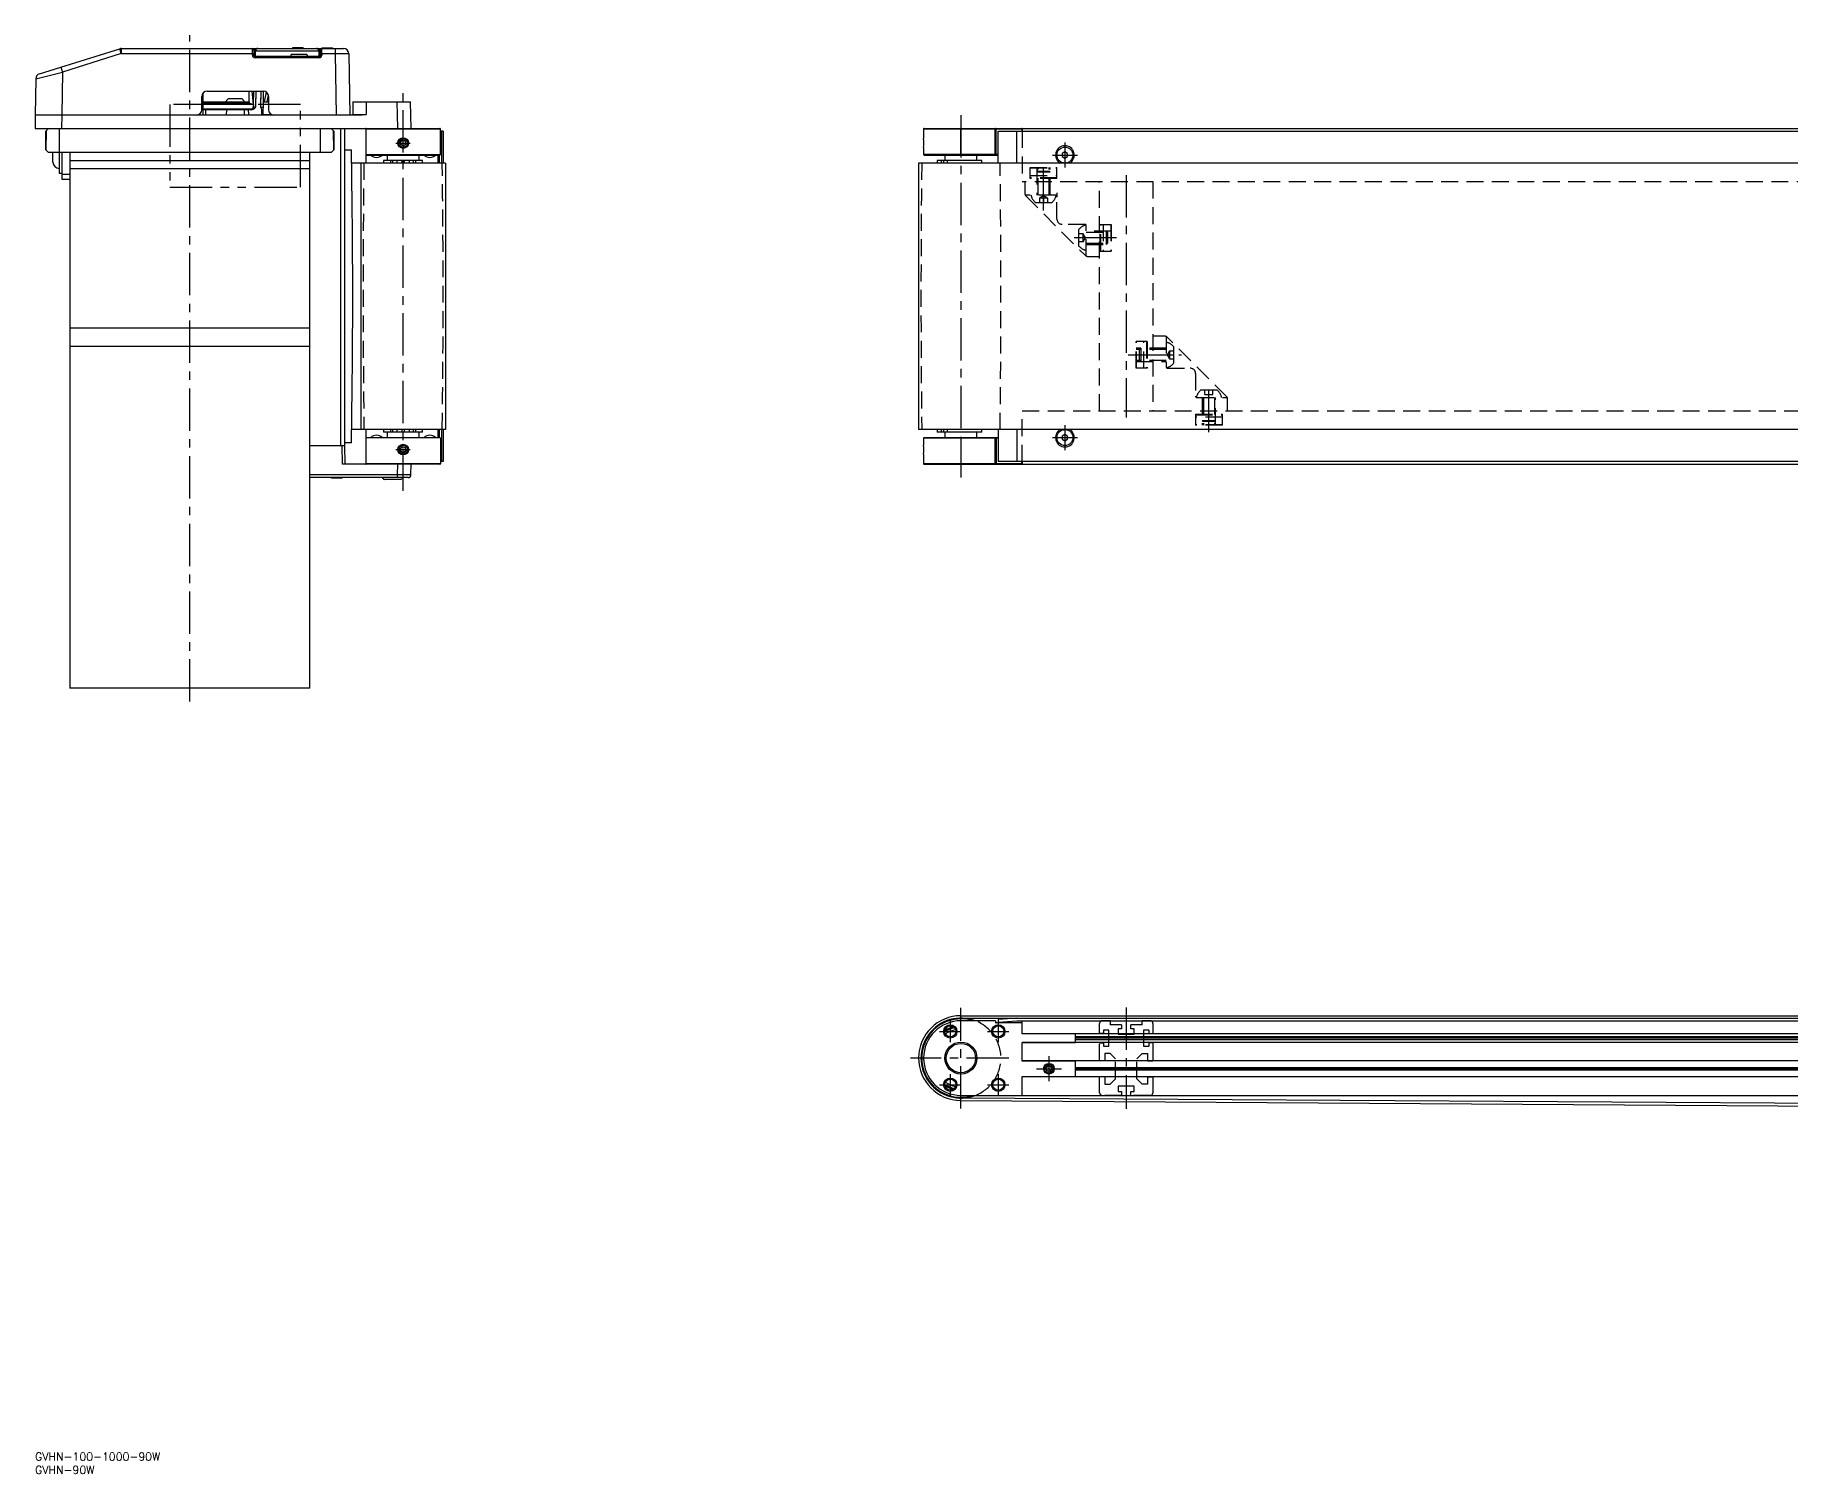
# Model space of a CAD drawing. Extents: x 0 to 1797, y -8 to 948.
# Drawn here: x 0 to 658, y -8 to 532 of the extents above; entities that cross this region are included whole.
import ezdxf

# ---------------------------------------------------------------- set-up
doc = ezdxf.new("R2010")
doc.units = 0
doc.header["$LTSCALE"] = 0.5
for name, pattern in [('CENTER', [50.8, 31.75, -6.35, 6.35, -6.35]), ('DASHED', [19.05, 12.7, -6.35]), ('PHANTOM', [63.5, 31.75, -6.35, 6.35, -6.35, 6.35, -6.35])]:
    doc.linetypes.add(name, pattern=pattern)
for name, color, linetype in [('MSM_CENTER', 1, 'CENTER'), ('MSM_CONTINUOUS', 7, 'CONTINUOUS'), ('MSM_DASHED', 4, 'DASHED'), ('MSM_IMAGINARY', 6, 'PHANTOM'), ('MSM_NARROW', 5, 'CONTINUOUS'), ('MSM_PART_NUMBER', 7, 'CONTINUOUS')]:
    doc.layers.add(name, color=color, linetype=linetype)
doc.styles.get("Standard").update_dxf_attribs({"font": 'txt.shx', "height": 3, "bigfont": 'bigfont.shx'})

# ---------------------------------------------------------------- blocks, each defined once
blk = doc.blocks.new('*U2')
at = {"layer": 'MSM_PART_NUMBER'}
blk.add_text('GVHN-100-1000-90W', height=3, dxfattribs=at).set_placement((0, -3))
blk = doc.blocks.new('*U3')
at = {"layer": 'MSM_PART_NUMBER'}
blk.add_text('GVHN-90W', height=3, dxfattribs=at).set_placement((0, -8))

msp = doc.modelspace()

# ---------------------------------------------------------------- linework, layer by layer
at = {"layer": 'MSM_CENTER'}
for p, q in [((58, 281.77), (58, 531.77)), ((138, 360.77), (138, 511.77)), ((347.19, 501.77), (347.19, 365.77)), ((135.3, 491.27), (140.7, 491.27)), ((386.19, 491.47), (386.19, 482.07)), ((378.19, 466.02), (378.19, 483.07)), ((381.49, 486.77), (390.89, 486.77)), ((409.19, 479.27), (409.19, 388.27)), ((405.49, 455.77), (388.44, 455.77)), ((409.87, 411.77), (429.94, 411.77)), ((440.19, 382.77), (440.19, 401.52)), ((386.19, 385.47), (386.19, 376.07)), ((135.3, 376.27), (140.7, 376.27)), ((381.49, 380.77), (390.89, 380.77)), ((347.19, 129.1), (347.19, 166.9)), ((409.19, 167), (409.19, 129)), ((343.19, 162), (343.19, 154)), ((361.19, 162), (361.19, 154)), ((339.19, 158), (347.19, 158)), ((357.19, 158), (365.19, 158)), ((365.19, 148), (328.29, 148)), ((380.19, 148.7), (380.19, 139.3)), ((343.19, 142), (343.19, 134)), ((361.19, 142), (361.19, 134)), ((375.49, 144), (384.89, 144)), ((339.19, 138), (347.19, 138)), ((357.19, 138), (365.19, 138))]:
    msp.add_line(p, q, dxfattribs=at)
at = {"layer": 'MSM_CONTINUOUS'}
for p, q in [((32.31, 526.77), (115.6, 526.77)), ((32.31, 526.77), (32.31, 524.81)), ((81.48, 524.81), (81.46, 526.77)), ((82.46, 526.28), (82.46, 526.77)), ((100.5, 526.97), (96.5, 526.97)), ((96.5, 526.97), (96.5, 526.77)), ((100.5, 526.97), (100.5, 526.77)), ((106.54, 526.77), (106.55, 526.28)), ((107.5, 526.97), (111.5, 526.97)), ((107.5, 526.97), (107.5, 526.77)), ((107.52, 524.81), (107.54, 526.77)), ((111.5, 526.97), (111.5, 526.77)), ((112.6, 524.81), (112.6, 526.77)), ((9.68, 519.8), (31.71, 526.68)), ((32.31, 524.81), (10.28, 517.92)), ((32.31, 524.81), (81.98, 524.81)), ((81.49, 524.26), (81.48, 524.81)), ((81.49, 524.26), (81.99, 524.26)), ((81.96, 526.28), (82.67, 526.28)), ((81.96, 526.28), (81.98, 524.81)), ((81.99, 524.26), (81.98, 524.81)), ((82.49, 524.26), (82.46, 526.28)), ((82.49, 523.77), (82.49, 524.26)), ((82.51, 524.26), (82.49, 524.26)), ((106.51, 523.77), (82.49, 523.77)), ((106.51, 523.28), (82.49, 523.28)), ((82.54, 525.79), (82.5, 523.77)), ((106.46, 525.79), (82.54, 525.79)), ((95.99, 524.26), (96, 524.37)), ((96.2, 524.57), (101.8, 524.57)), ((102.01, 524.26), (102, 524.37)), ((106.33, 526.28), (106.54, 526.28)), ((106.5, 523.77), (106.46, 525.79)), ((106.51, 524.26), (106.49, 524.26)), ((106.54, 526.28), (106.51, 524.26)), ((106.51, 524.26), (106.51, 523.28)), ((106.55, 526.28), (107.04, 526.28)), ((107.02, 524.81), (107.01, 524.26)), ((107.01, 524.26), (107.51, 524.26)), ((107.04, 526.28), (107.02, 524.81)), ((107.02, 524.81), (117.6, 524.81)), ((107.52, 524.81), (107.51, 524.26)), ((113, 501.77), (112.6, 524.81)), ((117.6, 524.81), (118, 501.77)), ((0.24, 515.41), (0, 501.77)), ((0.24, 515.41), (10.28, 517.92)), ((1.64, 517.28), (9.68, 519.8)), ((9.68, 519.8), (10.28, 517.92)), ((10.28, 517.92), (10, 501.77)), ((62.5, 503.77), (62.5, 508.77)), ((63, 501.77), (63, 510.09)), ((64.5, 510.77), (85.5, 510.77)), ((80.28, 506.77), (80.28, 510.77)), ((81.31, 510.77), (81.71, 505.76)), ((81.31, 510.77), (81.71, 505.77)), ((81.9, 505.71), (81.96, 510.77)), ((82.74, 510.77), (82.69, 504.75)), ((82.74, 510.77), (82.69, 505.77)), ((84.65, 504.75), (84.71, 510.77)), ((84.66, 505.77), (84.71, 510.77)), ((85.53, 510.76), (85.49, 506.14)), ((86.06, 506.77), (86.74, 510.34)), ((87.07, 506.77), (87.44, 508.71)), ((87.43, 509.3), (87.47, 506.77)), ((87.5, 508.77), (87.5, 503.77)), ((122.67, 501.77), (0, 501.77)), ((0, 501.77), (0, 496.77)), ((10, 496.77), (10.09, 501.77)), ((79.8, 506.27), (63, 506.27)), ((82, 505.68), (63, 505.68)), ((63, 504.14), (81.59, 504.14)), ((79.92, 503.77), (63, 503.77)), ((63.11, 506.77), (80.28, 506.77)), ((63.11, 506.27), (63.11, 506.77)), ((63.33, 506.77), (63.33, 506.27)), ((64, 501.77), (64, 503.77)), ((64.22, 506.77), (64.22, 506.27)), ((64.88, 506.77), (64.88, 506.27)), ((65.52, 506.27), (65.52, 506.77)), ((65.88, 506.27), (65.88, 506.77)), ((65.93, 506.77), (65.93, 506.27)), ((66.08, 506.77), (66.08, 506.27)), ((67.3, 506.27), (67.3, 506.77)), ((67.51, 506.77), (67.51, 506.27)), ((68.61, 506.77), (68.61, 506.27)), ((69.31, 506.27), (69.31, 506.77)), ((69.89, 506.77), (69.89, 506.27)), ((70.14, 506.27), (70.14, 506.77)), ((71.01, 506.27), (71.01, 506.77)), ((71.22, 506.77), (71.22, 506.27)), ((71.82, 501.77), (71.84, 503.77)), ((72.47, 506.77), (72.47, 506.27)), ((77.85, 506.77), (77.85, 506.27)), ((78.4, 504.14), (78.38, 501.77)), ((78.46, 506.77), (78.46, 506.27)), ((78.69, 506.77), (78.69, 506.27)), ((78.72, 506.27), (78.72, 506.77)), ((79.11, 506.77), (79.11, 506.27)), ((79.62, 506.77), (79.62, 506.27)), ((79.7, 506.77), (79.7, 506.27)), ((79.7, 506.27), (79.7, 506.77)), ((79.7, 506.51), (79.73, 506.27)), ((79.7, 506.51), (79.73, 506.27)), ((82, 505.68), (79.8, 506.27)), ((81.67, 505.77), (79.8, 506.27)), ((79.92, 504.14), (79.96, 501.77)), ((80.23, 506.15), (80.17, 506.77)), ((80.23, 506.15), (80.17, 506.77)), ((80.26, 506.77), (80.31, 506.13)), ((80.26, 506.77), (80.31, 506.13)), ((81.03, 503.77), (80.9, 503.77)), ((81.59, 504.14), (82, 505.68)), ((81.75, 504.74), (81.79, 504.75)), ((81.78, 504.88), (81.79, 504.75)), ((82.69, 504.75), (81.79, 504.75)), ((81.89, 504.75), (81.9, 505.3)), ((85.08, 503.77), (84.65, 504.75)), ((84.65, 504.75), (85.46, 504.75)), ((85.04, 501.77), (85.08, 503.77)), ((85.45, 503.77), (85.08, 503.77)), ((85.5, 506.57), (85.42, 501.97)), ((85.42, 501.97), (88.64, 501.97)), ((85.5, 506.57), (85.48, 505.77)), ((87.5, 506.57), (85.5, 506.57)), ((85.7, 506.77), (87.5, 506.77)), ((118.89, 501.77), (119.09, 501.97)), ((119.17, 506.77), (119.09, 501.97)), ((119.09, 501.97), (124.09, 501.97)), ((119.17, 506.77), (140.83, 506.77)), ((124.09, 501.97), (122.67, 501.77)), ((124.17, 506.77), (124.09, 501.97)), ((136, 496.77), (135.83, 506.77)), ((141, 496.77), (140.83, 506.77)), ((0, 496.77), (124.41, 496.77)), ((4, 495.77), (4.14, 495.91)), ((4, 488.77), (4, 495.77)), ((4.14, 495.91), (4.02, 488.75)), ((4.14, 495.91), (5, 496.77)), ((9, 496.77), (9, 480.03)), ((107, 487.77), (107, 496.77)), ((111, 496.77), (111.86, 495.91)), ((111.98, 488.75), (111.86, 495.91)), ((111.86, 495.91), (112, 495.77)), ((112, 495.77), (112, 488.77)), ((114.6, 377.77), (114.6, 496.77)), ((116.1, 377.77), (116.1, 496.77)), ((124, 496.57), (152, 496.57)), ((124, 496.57), (124, 483.77)), ((124.2, 496.77), (151.8, 496.77)), ((131.2, 496.74), (131.2, 496.77)), ((152, 486.97), (152, 496.57)), ((153, 495.77), (152, 495.77)), ((152.51, 483.77), (152.51, 495.77)), ((153, 495.77), (153, 483.77)), ((153, 495.77), (153, 483.77)), ((333.19, 496.57), (333.19, 492.95)), ((333.19, 496.57), (370.19, 496.57)), ((333.39, 496.77), (1360.99, 496.77)), ((347.19, 486.77), (347.19, 496.77)), ((359.99, 486.77), (359.99, 496.77)), ((360.19, 486.97), (360.19, 496.57)), ((360.39, 486.77), (360.39, 496.77)), ((361.13, 495.77), (1333.24, 495.77)), ((361.13, 483.77), (361.13, 495.77)), ((368.15, 483.77), (368.15, 495.77)), ((369.99, 496.77), (369.99, 495.77)), ((370.19, 496.77), (370.19, 495.77)), ((4.02, 488.75), (4, 488.77)), ((5, 487.77), (4.02, 488.75)), ((111, 487.77), (5, 487.77)), ((6.7, 484.08), (6.7, 487.77)), ((10, 487.77), (10, 477.77)), ((13, 487.77), (13, 286.77)), ((103, 286.77), (103, 487.77)), ((111, 487.77), (111.98, 488.75)), ((112, 488.77), (111.98, 488.75)), ((116.1, 488.77), (118.6, 488.77)), ((136.92, 491.69), (137.82, 492.41)), ((137.1, 490.55), (136.92, 491.69)), ((138.18, 490.13), (137.1, 490.55)), ((137.82, 492.41), (138.9, 491.99)), ((139.08, 490.85), (138.18, 490.13)), ((138.9, 491.99), (139.08, 490.85)), ((333.19, 489.57), (333.19, 486.97)), ((333.29, 491.27), (333.29, 491.37)), ((333.29, 490.9), (333.29, 491.27)), ((386.19, 487.93), (385.19, 487.35)), ((385.19, 487.35), (385.19, 486.19)), ((387.19, 487.35), (386.19, 487.93)), ((387.19, 486.19), (387.19, 487.35)), ((13, 484.77), (103, 484.77)), ((13, 481.77), (103, 481.77)), ((153.9, 483.77), (118.69, 483.77)), ((122.1, 483.77), (122.1, 383.77)), ((124, 486.97), (152, 486.97)), ((124.2, 483.77), (124.2, 486.77)), ((124.2, 486.77), (151.8, 486.77)), ((130.67, 484.77), (130.67, 483.77)), ((145.32, 484.77), (130.67, 484.77)), ((132, 486.77), (132, 484.77)), ((133.41, 483.77), (133.41, 484.77)), ((134.05, 484.77), (134.05, 483.77)), ((135.75, 483.77), (135.75, 484.77)), ((137.55, 484.77), (137.55, 483.77)), ((138.45, 484.77), (138.45, 483.77)), ((140.25, 484.77), (140.25, 483.77)), ((141.95, 483.77), (141.95, 484.77)), ((142.59, 484.77), (142.59, 483.77)), ((144, 484.77), (144, 486.77)), ((145.32, 483.77), (145.32, 484.77)), ((151, 486.77), (151, 483.77)), ((151.2, 486.97), (151.2, 483.77)), ((151.4, 486.77), (151.4, 483.77)), ((151.51, 486.77), (151.51, 483.77)), ((153.9, 483.77), (153.9, 383.77)), ((1363.09, 483.77), (331.29, 483.77)), ((331.29, 483.77), (331.29, 383.77)), ((361.13, 486.97), (333.19, 486.97)), ((333.39, 486.77), (361.13, 486.77)), ((338.24, 484.77), (338.24, 483.77)), ((355.04, 484.77), (338.24, 484.77)), ((339.94, 483.77), (339.94, 484.77)), ((340.67, 484.77), (340.67, 483.77)), ((341.19, 486.77), (341.19, 484.77)), ((342, 484.77), (342, 483.77)), ((353.19, 484.77), (353.19, 486.77)), ((355.04, 483.77), (355.04, 484.77)), ((385.19, 486.19), (386.19, 485.62)), ((386.19, 485.62), (387.19, 486.19)), ((9, 480.03), (10, 480.03)), ((10, 479.6), (13, 479.6)), ((10, 477.77), (13, 477.77)), ((103, 421.77), (13, 421.77)), ((103, 414.97), (13, 414.97)), ((153.9, 383.77), (118.69, 383.77)), ((124, 383.77), (124, 380.57)), ((124.2, 380.77), (124.2, 383.77)), ((130.67, 383.77), (130.67, 382.77)), ((145.32, 382.77), (130.67, 382.77)), ((132, 382.77), (132, 380.77)), ((133.41, 382.77), (133.41, 383.77)), ((134.05, 383.77), (134.05, 382.77)), ((135.75, 382.77), (135.75, 383.77)), ((137.55, 383.77), (137.55, 382.77)), ((138.45, 383.77), (138.45, 382.77)), ((140.25, 383.77), (140.25, 382.77)), ((141.95, 382.77), (141.95, 383.77)), ((142.59, 383.77), (142.59, 382.77)), ((144, 380.77), (144, 382.77)), ((145.32, 382.77), (145.32, 383.77)), ((151, 383.77), (151, 380.77)), ((151.2, 380.77), (151.2, 383.77)), ((151.4, 383.77), (151.4, 380.77)), ((151.51, 383.77), (151.51, 380.77)), ((152.51, 371.77), (152.51, 383.77)), ((153, 383.77), (153, 371.77)), ((153, 383.77), (153, 371.77)), ((1363.09, 383.77), (331.29, 383.77)), ((338.24, 383.77), (338.24, 382.77)), ((355.04, 382.77), (338.24, 382.77)), ((339.94, 382.77), (339.94, 383.77)), ((340.67, 383.77), (340.67, 382.77)), ((341.19, 382.77), (341.19, 380.77)), ((342, 383.77), (342, 382.77)), ((353.19, 380.77), (353.19, 382.77)), ((355.04, 382.77), (355.04, 383.77)), ((361.13, 383.77), (361.13, 371.77)), ((368.15, 383.77), (368.15, 371.77)), ((386.19, 381.93), (385.19, 381.35)), ((387.19, 381.35), (386.19, 381.93)), ((103, 377.77), (116.1, 377.77)), ((115.22, 370.77), (115.1, 377.77)), ((118.6, 378.77), (116.1, 378.77)), ((116.22, 370.77), (116.1, 377.77)), ((124, 380.57), (124, 370.97)), ((124.2, 380.77), (151.51, 380.77)), ((136.92, 376.69), (137.82, 377.41)), ((137.1, 375.55), (136.92, 376.69)), ((138.18, 375.13), (137.1, 375.55)), ((137.82, 377.41), (138.9, 376.99)), ((139.08, 375.85), (138.18, 375.13)), ((138.9, 376.99), (139.08, 375.85)), ((151.51, 380.77), (151.8, 380.77)), ((152, 380.57), (152, 370.97)), ((333.19, 380.57), (333.19, 377.95)), ((361.13, 380.57), (333.19, 380.57)), ((333.29, 375.9), (333.29, 376.27)), ((333.39, 380.77), (361.13, 380.77)), ((347.19, 380.77), (347.19, 370.77)), ((359.99, 370.77), (359.99, 380.77)), ((360.19, 370.97), (360.19, 380.57)), ((360.39, 380.77), (360.39, 370.77)), ((385.19, 381.35), (385.19, 380.19)), ((385.19, 380.19), (386.19, 379.62)), ((386.19, 379.62), (387.19, 380.19)), ((387.19, 380.19), (387.19, 381.35)), ((151.8, 370.77), (115.22, 370.77)), ((152, 370.97), (124, 370.97)), ((135.93, 366.75), (136, 370.77)), ((140.93, 366.75), (141, 370.77)), ((153, 371.77), (152, 371.77)), ((333.19, 374.57), (333.19, 370.97)), ((370.19, 370.97), (333.19, 370.97)), ((333.39, 370.77), (1360.99, 370.77)), ((1333.24, 371.77), (361.13, 371.77)), ((369.99, 370.77), (369.99, 371.77)), ((370.19, 371.77), (370.19, 370.77)), ((140.93, 366.75), (103, 366.75)), ((139.93, 365.77), (103, 365.77)), ((111.1, 365.57), (111.1, 365.77)), ((115.1, 365.57), (111.1, 365.57)), ((115.1, 365.57), (115.1, 365.77)), ((137.12, 365.02), (130.87, 365.02)), ((135.93, 365.77), (135.93, 366.75)), ((103, 286.77), (13, 286.77)), ((347.19, 163.9), (1347.19, 163.9)), ((347.19, 163), (1347.19, 163)), ((347.19, 162), (347.19, 161.8)), ((359.99, 162), (347.19, 162)), ((360.19, 161.8), (360.19, 161.4)), ((369.99, 161.2), (360.39, 161.2)), ((368.15, 163), (361.13, 162.5)), ((361.13, 162.5), (361.2, 161.5)), ((361.2, 161.5), (368.19, 162)), ((368.19, 162), (1326.19, 162)), ((370.19, 157.1), (370.19, 162)), ((370.19, 157.2), (1324.19, 157.2)), ((390.19, 157.1), (370.19, 157.1)), ((370.19, 153.9), (390.19, 153.9)), ((370.19, 146.9), (370.19, 153.9)), ((1324.19, 153.8), (370.19, 153.8)), ((390.19, 153.9), (390.19, 157.1)), ((1216.81, 156.02), (390.19, 156.02)), ((1216.51, 155.5), (390.19, 155.5)), ((390.19, 154.98), (1216.81, 154.98)), ((809.42, 147), (370.19, 147)), ((390.19, 146.9), (370.19, 146.9)), ((379.07, 144.31), (379.9, 145.12)), ((379.9, 145.12), (381.01, 144.81)), ((390.19, 141), (390.19, 147)), ((370.19, 141.1), (390.19, 141.1)), ((370.19, 134), (370.19, 141.1)), ((809.31, 141), (370.19, 141)), ((379.36, 143.19), (379.07, 144.31)), ((380.48, 142.88), (379.36, 143.19)), ((381.3, 143.69), (380.48, 142.88)), ((381.01, 144.81), (381.3, 143.69)), ((390.19, 144.52), (809.31, 144.52)), ((809.31, 144), (390.19, 144)), ((809.31, 143.48), (390.19, 143.48)), ((809.31, 130.03), (347.09, 133)), ((347.09, 132.1), (809.31, 129.13)), ((347.19, 134), (347.19, 134.2)), ((347.19, 134), (370.19, 134)), ((370.19, 134), (809.31, 134))]:
    msp.add_line(p, q, dxfattribs=at)
for centre, radius in [((138, 491.27), 2), ((138, 491.27), 1), ((386.19, 486.77), 3), ((386.19, 380.77), 3), ((138, 376.27), 2), ((138, 376.27), 1), ((343.19, 158), 2.07), ((361.19, 158), 2.07), ((347.19, 148), 6), ((347.19, 148), 5.5), ((380.19, 144), 2), ((380.19, 144), 1), ((343.19, 138), 2.07), ((361.19, 138), 2.07)]:
    msp.add_circle(centre, radius, dxfattribs=at)
for centre, radius, start, end in [((32.31, 524.77), 2, 90, 107.35402), ((81.46, 526.27), 0.5, 1.00065, 89.99892), ((83.54, 525.77), 1, 90, 179), ((105.46, 525.77), 1, 1, 90), ((107.54, 526.27), 0.5, 90.00086, 178.99935), ((115.6, 524.77), 2, 1.00004, 89.99986), ((-57.53, 497.24), 93.97, 17.05777, 18.25699), ((82.49, 524.28), 1, 181.00035, 269.99966), ((82.24, 531.42), 7.17, 268.00095, 271.99905), ((82.49, 524.27), 0.5, 181.00871, 269.99174), ((95.49, 524.27), 0.5, 270, 359), ((96.2, 524.37), 0.2, 90, 179), ((101.8, 524.37), 0.2, 1, 90), ((102.51, 524.27), 0.5, 181, 270), ((106.76, 531.42), 7.17, 268.00096, 271.99904), ((106.51, 524.27), 0.5, 270.00836, 358.99098), ((106.51, 524.28), 1, 270.00005, 358.99983), ((2.24, 515.37), 2, 107.35351, 179.00035), ((64.5, 508.77), 2, 90, 180), ((85.5, 508.77), 2, 0, 90), ((60.5, 503.77), 2, 270, 0), ((80.9, 504.77), 1, 219.41773, 269.99847), ((81, 504.25), 0.491, 193.57431, 258.20696), ((81.01, 504.24), 0.473, 193.17111, 271.69544), ((80.88, 504.66), 0.888, 270.94456, 349.20147), ((80.98, 504.66), 0.89, 273.00506, 349.15632), ((81.05, 505.52), 1.75, 269.38874, 324.05913), ((79.48, 504.96), 2.32, 348.39478, 354.90962), ((79.58, 504.96), 2.32, 348.39478, 354.90962), ((74.22, 511.88), 11.07, 318.10814, 319.89845), ((85.22, 501.97), 0.2, 270, 359), ((85.7, 506.57), 0.2, 90, 179), ((89.5, 503.77), 2, 180, 270), ((124.2, 496.57), 0.2, 90, 180), ((151.8, 496.57), 0.2, 0, 90), ((333.39, 496.57), 0.2, 90, 180), ((359.99, 496.57), 0.2, 0, 90), ((369.99, 496.57), 0.2, 0, 90), ((-2906.15, 433.77), 3025.25, 358.95829, 1.04171), ((319.26, 491.26), 14.03, 353.0805, 6.9195), ((386.19, 486.77), 3.5, 301.00272, 238.99728), ((9, 484.08), 2.3, 180, 270), ((124.2, 486.97), 0.2, 180, 270), ((128, 488.86), 3, 224.21304, 315.78696), ((148, 488.86), 3, 224.21304, 315.78696), ((151.8, 486.97), 0.2, 270, 0), ((333.39, 486.97), 0.2, 180, 270), ((359.94, 487.02), 0.229, 282.05451, 315.49042), ((359.94, 487.02), 0.229, 314.51973, 347.93762), ((386.19, 380.77), 3.5, 121.00272, 58.99728), ((124.2, 380.57), 0.2, 90, 180), ((128, 378.68), 3, 44.21304, 135.78696), ((148, 378.68), 3, 44.21304, 135.78696), ((151.8, 380.57), 0.2, 0, 90), ((333.39, 380.57), 0.2, 90, 180), ((319.11, 376.27), 14.18, 353.10921, 6.8039), ((359.99, 380.57), 0.2, 0, 90), ((124.2, 370.97), 0.2, 180, 270), ((151.8, 370.97), 0.2, 270, 0), ((333.39, 370.97), 0.2, 180, 270), ((359.99, 370.97), 0.2, 270, 0), ((369.99, 370.97), 0.2, 270, 0), ((133.91, 368.67), 4.75, 217.63934, 230.22689), ((134.09, 368.67), 4.75, 309.77311, 321.73751), ((139.93, 366.77), 1, 270.00007, 359.00023), ((347.19, 148), 15.9, 90, 269.63234), ((347.19, 148), 15, 68.96053, 291.03947), ((347.19, 148), 14.7, 72.24722, 287.75278), ((347.19, 148), 14, 90, 270), ((349.68, 141.94), 18.11, 105.83855, 118.21863), ((347.19, 148), 11.95, 103.22132, 120.3815), ((347.19, 148), 12, 103.42051, 120.18231), ((347.19, 148), 10.8, 100.8048, 122.79802), ((359.99, 161.8), 0.2, 0, 90), ((360.39, 161.4), 0.2, 180, 270), ((369.99, 161), 0.2, 0, 90), ((370.39, 147.1), 0.2, 179.99925, 180), ((347.19, 148), 10.8, 237.20198, 259.1952), ((370.39, 140.9), 0.2, 180, 180.00076), ((346.76, 146.79), 10.38, 237.1074, 258.70899), ((348.23, 150.62), 14.74, 241.24382, 255.15356), ((347.45, 148.65), 12.69, 240.27368, 256.12354)]:
    msp.add_arc(centre, radius, start, end, dxfattribs=at)
at = {"layer": 'MSM_DASHED'}
for p, q in [((370.19, 495.77), (370.19, 476.77)), ((373.19, 482.07), (383.19, 482.07)), ((373.19, 477.97), (373.19, 482.07)), ((373.19, 481.94), (383.19, 481.94)), ((375.69, 482.07), (375.69, 471.77)), ((376.12, 480.77), (375.69, 480.34)), ((376.12, 471.77), (376.12, 482.07)), ((376.12, 480.77), (380.25, 480.77)), ((380.25, 471.77), (380.25, 482.07)), ((380.69, 480.34), (380.25, 480.77)), ((380.69, 471.77), (380.69, 482.07)), ((383.19, 477.97), (383.19, 482.07)), ((1324.19, 476.77), (370.19, 476.77)), ((371.19, 476.77), (371.19, 472.19)), ((373.19, 479.13), (383.19, 479.13)), ((383.19, 478.17), (373.19, 478.17)), ((383.19, 477.97), (373.19, 477.97)), ((380.69, 480.34), (375.69, 480.34)), ((399.19, 390.77), (399.19, 476.77)), ((419.19, 476.77), (419.19, 390.77)), ((382.69, 471.77), (371.28, 471.77)), ((371.48, 471.48), (393.89, 449.06)), ((375.06, 469.02), (381.31, 469.02)), ((378.19, 471.45), (376.69, 470.58)), ((376.69, 470.58), (376.69, 469.02)), ((379.69, 470.58), (376.69, 470.58)), ((379.69, 470.58), (378.19, 471.45)), ((378.19, 470.58), (378.19, 469.02)), ((379.69, 470.58), (379.69, 469.02)), ((383.19, 472.58), (383.19, 471.02)), ((383.19, 462.77), (383.19, 471.27)), ((393.69, 460.77), (385.19, 460.77)), ((391.44, 452.65), (391.44, 458.9)), ((393, 457.27), (391.44, 457.27)), ((393, 455.77), (391.44, 455.77)), ((393.86, 455.77), (393, 457.27)), ((393, 454.27), (393, 457.27)), ((393, 454.27), (393.86, 455.77)), ((394.19, 448.86), (394.19, 460.27)), ((403.49, 458.27), (394.19, 458.27)), ((394.19, 457.84), (403.49, 457.84)), ((399.39, 450.77), (399.39, 460.77)), ((399.39, 460.77), (403.49, 460.77)), ((399.59, 450.77), (399.59, 460.77)), ((400.55, 460.77), (400.55, 450.77)), ((401.75, 453.27), (401.75, 458.27)), ((402.19, 457.84), (401.75, 458.27)), ((402.19, 457.84), (402.19, 453.7)), ((403.36, 460.77), (403.36, 450.77)), ((403.49, 460.77), (403.49, 450.77)), ((393, 454.27), (391.44, 454.27)), ((394.19, 453.7), (403.49, 453.7)), ((394.19, 453.27), (403.49, 453.27)), ((394.6, 448.77), (399.19, 448.77)), ((399.39, 450.77), (403.49, 450.77)), ((401.75, 453.27), (402.19, 453.7)), ((412.89, 406.77), (412.89, 416.77)), ((416.99, 416.77), (412.89, 416.77)), ((413.02, 406.77), (413.02, 416.77)), ((415.83, 406.77), (415.83, 416.77)), ((416.79, 416.77), (416.79, 406.77)), ((416.99, 416.77), (416.99, 406.77)), ((423.77, 418.77), (419.19, 418.77)), ((424.19, 418.68), (424.19, 407.27)), ((446.89, 396.06), (424.48, 418.48)), ((426.94, 414.9), (426.94, 408.65)), ((424.19, 414.27), (412.89, 414.27)), ((424.19, 413.84), (412.89, 413.84)), ((424.19, 409.7), (412.89, 409.7)), ((412.89, 409.27), (424.19, 409.27)), ((414.62, 414.27), (414.19, 413.84)), ((414.19, 409.7), (414.19, 413.84)), ((414.19, 409.7), (414.62, 409.27)), ((414.62, 414.27), (414.62, 409.27)), ((425.38, 413.27), (424.51, 411.77)), ((424.51, 411.77), (425.38, 410.27)), ((425.38, 413.27), (426.94, 413.27)), ((425.38, 413.27), (425.38, 410.27)), ((425.38, 411.77), (426.94, 411.77)), ((425.38, 410.27), (426.94, 410.27)), ((416.99, 406.77), (412.89, 406.77)), ((424.69, 406.77), (433.19, 406.77)), ((435.19, 404.77), (435.19, 396.27)), ((435.69, 395.77), (447.1, 395.77)), ((443.31, 398.52), (437.06, 398.52)), ((437.69, 395.77), (437.69, 385.47)), ((438.12, 395.77), (438.12, 385.47)), ((438.69, 396.96), (438.69, 398.52)), ((438.69, 396.96), (441.69, 396.96)), ((440.19, 396.96), (440.19, 398.52)), ((441.69, 396.96), (441.69, 398.52)), ((442.25, 395.77), (442.25, 385.47)), ((442.69, 385.47), (442.69, 395.77)), ((447.19, 390.77), (447.19, 395.36)), ((370.19, 390.77), (1324.19, 390.77)), ((370.19, 371.77), (370.19, 390.77)), ((435.19, 389.57), (445.19, 389.57)), ((435.19, 389.57), (435.19, 385.47)), ((435.19, 389.37), (445.19, 389.37)), ((445.19, 389.57), (445.19, 385.47)), ((445.19, 388.41), (435.19, 388.41)), ((445.19, 385.6), (435.19, 385.6)), ((445.19, 385.47), (435.19, 385.47)), ((437.69, 387.2), (442.69, 387.2)), ((437.69, 387.2), (438.12, 386.77)), ((442.25, 386.77), (438.12, 386.77)), ((442.25, 386.77), (442.69, 387.2)), ((399.19, 157.25), (399.19, 161)), ((403.19, 162), (400.19, 162)), ((400.69, 158.5), (400.69, 157.25)), ((402.69, 158.5), (400.69, 158.5)), ((402.69, 152.5), (402.69, 158.5)), ((403.19, 162), (403.19, 160.5)), ((407.44, 160.5), (403.19, 160.5)), ((406.19, 159), (406.19, 157)), ((407.44, 159), (406.19, 159)), ((407.44, 160.5), (407.44, 159)), ((410.94, 159), (410.94, 160.5)), ((415.19, 160.5), (410.94, 160.5)), ((412.19, 159), (410.94, 159)), ((412.19, 157), (412.19, 159)), ((415.19, 160.5), (415.19, 162)), ((418.19, 162), (415.19, 162)), ((415.69, 158.5), (415.69, 152.5)), ((417.69, 158.5), (415.69, 158.5)), ((417.69, 158.5), (417.69, 157.25)), ((419.19, 161), (419.19, 157.25)), ((400.69, 157.25), (399.19, 157.25)), ((399.19, 153.75), (400.69, 153.75)), ((399.19, 147), (399.19, 153.75)), ((400.69, 153.75), (400.69, 152.5)), ((400.69, 152.5), (402.69, 152.5)), ((406.19, 157), (412.19, 157)), ((415.69, 152.5), (417.69, 152.5)), ((417.69, 157.25), (419.19, 157.25)), ((419.19, 153.75), (417.69, 153.75)), ((417.69, 153.75), (417.69, 152.5)), ((419.19, 153.75), (419.19, 147)), ((401.19, 147), (399.19, 147)), ((401.19, 149.75), (401.19, 147)), ((403.19, 149.75), (401.19, 149.75)), ((405.19, 147.75), (403.19, 149.75)), ((405.19, 140.25), (405.19, 147.75)), ((413.19, 147.75), (415.19, 149.75)), ((413.19, 140.25), (413.19, 147.75)), ((415.19, 149.75), (417.19, 149.75)), ((417.19, 149.75), (417.19, 147)), ((417.19, 147), (419.19, 147)), ((399.19, 135), (399.19, 141)), ((401.19, 141), (399.19, 141)), ((401.19, 141), (401.19, 138.25)), ((403.19, 138.25), (405.19, 140.25)), ((415.19, 138.25), (413.19, 140.25)), ((417.19, 141), (417.19, 138.25)), ((417.19, 141), (419.19, 141)), ((419.19, 141), (419.19, 135)), ((407.44, 134), (400.19, 134)), ((401.19, 138.25), (403.19, 138.25)), ((406.19, 137.5), (406.19, 135.5)), ((412.19, 137.5), (406.19, 137.5)), ((406.19, 135.5), (407.44, 135.5)), ((407.44, 135.5), (407.44, 134)), ((410.94, 135.5), (412.19, 135.5)), ((410.94, 134), (410.94, 135.5)), ((418.19, 134), (410.94, 134)), ((412.19, 135.5), (412.19, 137.5)), ((417.19, 138.25), (415.19, 138.25))]:
    msp.add_line(p, q, dxfattribs=at)
for centre, radius, start, end in [((4289.81, 433.77), 4166.81, 179.31246, 180.68754), ((-4013.81, 433.77), 4166.81, 359.31246, 0.68754), ((4499, 433.77), 4166.81, 179.31246, 180.68754), ((-3804.63, 433.77), 4166.81, 359.31246, 0.68754), ((372.19, 472.19), 1, 180, 225), ((378.1, 472.67), 4.75, 190.93157, 230.22689), ((378.27, 472.67), 4.75, 309.77311, 348.38744), ((382.69, 471.27), 0.5, 0, 90), ((385.19, 462.77), 2, 180, 270), ((395.09, 455.86), 4.75, 101.62368, 140.22689), ((393.69, 460.27), 0.5, 0, 90), ((395.09, 455.68), 4.75, 219.77311, 259.06843), ((394.6, 449.77), 1, 225, 270), ((423.77, 417.77), 1, 45, 90), ((423.29, 411.86), 4.75, 39.77311, 79.06843), ((423.29, 411.68), 4.75, 281.62368, 320.22689), ((424.69, 407.27), 0.5, 180, 270), ((433.19, 404.77), 2, 0, 90), ((435.69, 396.27), 0.5, 180, 270), ((440.1, 394.87), 4.75, 129.77311, 168.38744), ((440.27, 394.87), 4.75, 10.93157, 50.22689), ((446.19, 395.36), 1, 0, 45), ((347.19, 148), 15, 291.03947, 68.96053), ((400.19, 161), 1, 90, 180), ((418.19, 161), 1, 0, 90), ((400.19, 135), 1, 180, 270), ((418.19, 135), 1, 270, 0)]:
    msp.add_arc(centre, radius, start, end, dxfattribs=at)
at = {"layer": 'MSM_IMAGINARY'}
for p, q in [((72.47, 507.97), (77.52, 507.97)), ((99.5, 505.77), (50.5, 505.77)), ((50.5, 505.77), (50.5, 474.77)), ((99.5, 474.77), (99.5, 505.77)), ((50.5, 474.77), (99.5, 474.77))]:
    msp.add_line(p, q, dxfattribs=at)
for centre, start, end in [((74.94, 505.08), 130.35915, 169.45237), ((75.06, 505.08), 10.54763, 49.64085)]:
    msp.add_arc(centre, 3.8, start, end, dxfattribs=at)
at = {"layer": 'MSM_NARROW'}
for centre, radius in [((138, 491.27), 1.62), ((138, 376.27), 1.62), ((343.19, 158), 2.5), ((361.19, 158), 2.5), ((380.19, 144), 1.62), ((343.19, 138), 2.5), ((361.19, 138), 2.5)]:
    msp.add_circle(centre, radius, dxfattribs=at)

# ---------------------------------------------------------------- block references
at = {"layer": 'MSM_CONTINUOUS'}
for name in ['*U2', '*U3']:
    msp.add_blockref(name, (0, 0), dxfattribs=at)

doc.saveas('drawing.dxf')
